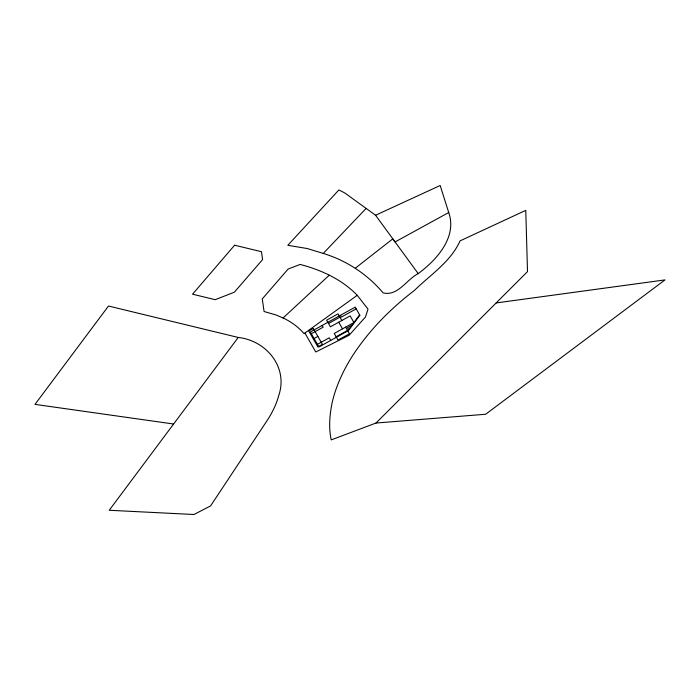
<?xml version="1.0" encoding="UTF-8"?>
<svg xmlns="http://www.w3.org/2000/svg" width="700" height="700" viewBox="0 0 700 700"><rect width="100%" height="100%" fill="white"/><g stroke="black" fill="none" stroke-linecap="round" stroke-linejoin="round"><path stroke-width="1.05" d="M238.227 337.453L109.226 510.265L193.952 514.509L210.577 505.907L266.858 420.963A110.329 64.689 -28.6 0 0 278.644 395.832C288.584 367.483 266.49 340.541 238.227 337.453L108.5 306.031L35 404.373L173.617 424.016M347.541 331.1L359.625 314.869M323.269 253.426C346.579 260.531 367.412 274.312 383.11 292.854C397.775 296.678 406.928 279.125 418.206 273.621L375.567 215.241L344.785 192.955L338.887 189.945L287.814 245.297L307.221 248.535L323.269 253.426L366.126 208.407M375.979 423.045L527.511 271.6L525.761 210.367L460.093 240.861C450.537 262.045 430.421 274.706 414.426 290.412C390.259 308.892 368.541 330.873 352.065 356.545A200.104 117.337 -28.6 0 0 332.08 402.964C329.656 415.065 328.545 427.717 331.223 439.88L375.979 423.045L485.66 414.251L665 279.904L496.142 302.942M304.911 333.043L315.761 351.977L349.142 335.256L365.435 317.065L368.025 309.137L357.236 295.312C341.994 279.422 321.186 269.911 300.134 264.442L288.155 269.027L262.264 298.891L264.084 311.517L276.019 314.956L283.054 317.975L329.271 275.17M355.355 268.17L392.814 238.831L395.071 241.946L448.726 212.52L440.178 185.491L375.567 215.241M418.206 273.621C436.599 260.024 457.398 237.169 448.726 212.52M357.236 295.312L304.062 333.655C298.358 326.935 291.043 321.668 283.054 317.975M328.519 323.496L339.929 317.179M311.325 333.743L323.155 327.18L322.166 325.439M356.186 308.858L341.408 317.056L340.41 315.324M313.32 338.931L317.879 336.402M317.406 344.356L329.245 337.794L330.741 340.41M351.925 325.211L347.489 327.67L348.618 329.648M336.123 336.77L347.533 330.444M341.828 320.495L338.021 313.854L326.62 320.18L330.426 326.821L350.123 315.892L353.929 322.525L334.224 333.454L338.03 340.086L349.431 333.769L345.625 327.127M338.721 322.219L342.519 328.851M359.844 315.245L348.381 330.627L318.911 346.981L310.328 332.01L355.189 307.125L359.844 315.245M234.614 245.21L192.544 294.201L215.18 299.679L234.334 292.215L262.588 259.604L261.467 251.711L234.614 245.21M313.32 328.44L308.761 330.969L317.879 346.894L322.438 344.365L313.32 328.44"/></g></svg>
